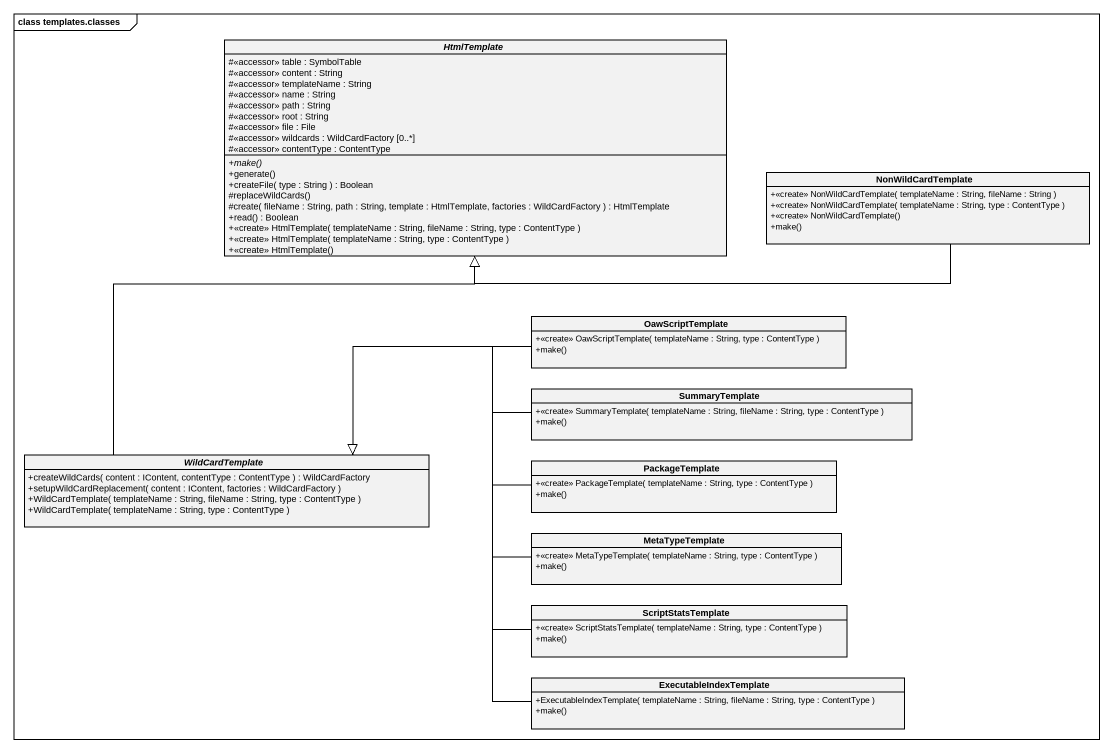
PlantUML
@startuml
mainframe class templates.classes
hide circle
hide empty members
skinparam classAttributeIconSize 0
abstract class HtmlTemplate {
  #<<accessor>> table : SymbolTable
  #<<accessor>> content : String
  #<<accessor>> templateName : String
  #<<accessor>> name : String
  #<<accessor>> path : String
  #<<accessor>> root : String
  #<<accessor>> file : File
  #<<accessor>> wildcards : WildCardFactory [0..*]
  #<<accessor>> contentType : ContentType
  {abstract} +make()
  +generate()
  +createFile( type : String ) : Boolean
  #replaceWildCards()
  #create( fileName : String, path : String, template : HtmlTemplate, factories : WildCardFactory ) : HtmlTemplate
  +read() : Boolean
  +<<create>> HtmlTemplate( templateName : String, fileName : String, type : ContentType )
  +<<create>> HtmlTemplate( templateName : String, type : ContentType )
  +<<create>> HtmlTemplate()
}
class NonWildCardTemplate {
  +<<create>> NonWildCardTemplate( templateName : String, fileName : String )
  +<<create>> NonWildCardTemplate( templateName : String, type : ContentType )
  +<<create>> NonWildCardTemplate()
  +make()
}
class OawScriptTemplate {
  +<<create>> OawScriptTemplate( templateName : String, type : ContentType )
  +make()
}
class SummaryTemplate {
  +<<create>> SummaryTemplate( templateName : String, fileName : String, type : ContentType )
  +make()
}
abstract class WildCardTemplate {
  +createWildCards( content : IContent, contentType : ContentType ) : WildCardFactory
  +setupWildCardReplacement( content : IContent, factories : WildCardFactory )
  +WildCardTemplate( templateName : String, fileName : String, type : ContentType )
  +WildCardTemplate( templateName : String, type : ContentType )
}
class PackageTemplate {
  +<<create>> PackageTemplate( templateName : String, type : ContentType )
  +make()
}
class MetaTypeTemplate {
  +<<create>> MetaTypeTemplate( templateName : String, type : ContentType )
  +make()
}
class ScriptStatsTemplate {
  +<<create>> ScriptStatsTemplate( templateName : String, type : ContentType )
  +make()
}
class ExecutableIndexTemplate {
  +ExecutableIndexTemplate( templateName : String, fileName : String, type : ContentType )
  +make()
}
NonWildCardTemplate -left-|> HtmlTemplate
OawScriptTemplate -left-|> WildCardTemplate
SummaryTemplate -left-|> WildCardTemplate
WildCardTemplate -up-|> HtmlTemplate
PackageTemplate -left-|> WildCardTemplate
MetaTypeTemplate -left-|> WildCardTemplate
ScriptStatsTemplate -left-|> WildCardTemplate
ExecutableIndexTemplate -left-|> WildCardTemplate
@enduml
